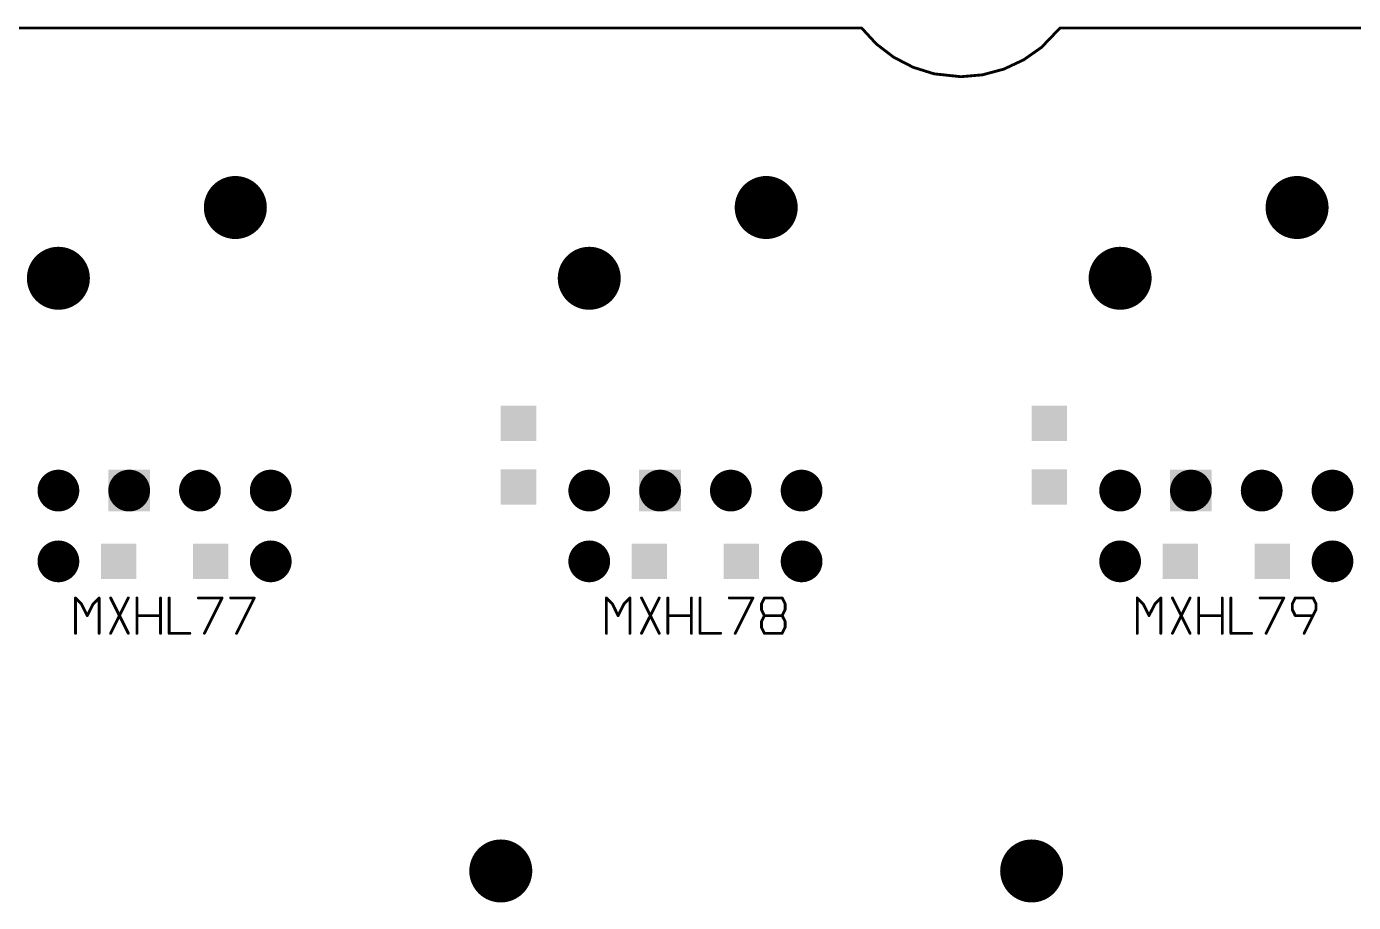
# Model space of a CAD drawing. Header units: millimetres. Extents: x 451 to 799, y 260 to 388.
# Drawn here: x 579.47 to 627.09, y 351.12 to 382.56 of the extents above; entities that cross this region are included whole.
import ezdxf

# ---------------------------------------------------------------- set-up
doc = ezdxf.new("R2010")
doc.units = ezdxf.units.MM
for name, color, linetype in [('3_A_', 4, 'Continuous'), ('4_A_', 54, 'Continuous'), ('5_A_', 7, 'Continuous'), ('8_A_', 3, 'Continuous')]:
    doc.layers.add(name, color=color, linetype=linetype)

# ---------------------------------------------------------------- blocks, each defined once
blk = doc.blocks.new('D24ROUND1_4986X1_4986')
blk.add_lwpolyline([(0.37465, 0, 0.7493, 0.7493, 1), (-0.37465, 0, 0.7493, 0.7493, 1), (0.37465, 0, 0.7493, 0.7493, 0)], format="xyseb")
blk = doc.blocks.new('D25ROUND2_2606X2_2606')
blk.add_lwpolyline([(0.56515, 0, 1.1303, 1.1303, 1), (-0.56515, 0, 1.1303, 1.1303, 1), (0.56515, 0, 1.1303, 1.1303, 0)], format="xyseb")
blk = doc.blocks.new('D16SQUARE1_27X1_27')
blk.add_solid([(-0.635, -0.635), (0.635, -0.635), (-0.635, 0.635), (0.635, 0.635)])
blk = doc.blocks.new('D41SQUARE1_4986X1_4986')
blk.add_solid([(-0.7493, -0.7493), (0.7493, -0.7493), (-0.7493, 0.7493), (0.7493, 0.7493)])

msp = doc.modelspace()

# ---------------------------------------------------------------- linework, layer by layer
at = {"layer": '5_A_'}
for points in [[(581.441, 361.843, 0.102, 0.102, 0), (581.23, 362.054, 0.102, 0.102, 0)], [(581.23, 362.054, 0.102, 0.102, 0), (581.23, 360.784, 0.102, 0.102, 0)], [(581.651, 361.419, 0.102, 0.102, 0), (581.441, 361.843, 0.102, 0.102, 0)], [(581.865, 361.843, 0.102, 0.102, 0), (581.651, 361.419, 0.102, 0.102, 0)], [(582.076, 362.054, 0.102, 0.102, 0), (581.865, 361.843, 0.102, 0.102, 0)], [(582.076, 360.784, 0.102, 0.102, 0), (582.076, 362.054, 0.102, 0.102, 0)], [(583.125, 360.784, 0.102, 0.102, 0), (582.49, 362.054, 0.102, 0.102, 0)], [(583.125, 362.054, 0.102, 0.102, 0), (582.49, 360.784, 0.102, 0.102, 0)], [(583.435, 360.784, 0.102, 0.102, 0), (583.435, 362.054, 0.102, 0.102, 0)], [(584.28, 360.784, 0.102, 0.102, 0), (584.28, 362.054, 0.102, 0.102, 0)], [(584.59, 360.784, 0.102, 0.102, 0), (584.59, 362.054, 0.102, 0.102, 0)], [(586.488, 362.054, 0.102, 0.102, 0), (585.639, 362.054, 0.102, 0.102, 0)], [(585.853, 360.784, 0.102, 0.102, 0), (586.488, 362.054, 0.102, 0.102, 0)], [(587.643, 362.054, 0.102, 0.102, 0), (586.795, 362.054, 0.102, 0.102, 0)], [(587.008, 360.784, 0.102, 0.102, 0), (587.643, 362.054, 0.102, 0.102, 0)], [(600.491, 361.843, 0.102, 0.102, 0), (600.28, 362.054, 0.102, 0.102, 0)], [(600.28, 362.054, 0.102, 0.102, 0), (600.28, 360.784, 0.102, 0.102, 0)], [(600.701, 361.419, 0.102, 0.102, 0), (600.491, 361.843, 0.102, 0.102, 0)], [(600.915, 361.843, 0.102, 0.102, 0), (600.701, 361.419, 0.102, 0.102, 0)], [(601.126, 362.054, 0.102, 0.102, 0), (600.915, 361.843, 0.102, 0.102, 0)], [(601.126, 360.784, 0.102, 0.102, 0), (601.126, 362.054, 0.102, 0.102, 0)], [(602.175, 360.784, 0.102, 0.102, 0), (601.54, 362.054, 0.102, 0.102, 0)], [(602.175, 362.054, 0.102, 0.102, 0), (601.54, 360.784, 0.102, 0.102, 0)], [(602.485, 360.784, 0.102, 0.102, 0), (602.485, 362.054, 0.102, 0.102, 0)], [(603.33, 360.784, 0.102, 0.102, 0), (603.33, 362.054, 0.102, 0.102, 0)], [(603.64, 360.784, 0.102, 0.102, 0), (603.64, 362.054, 0.102, 0.102, 0)], [(605.538, 362.054, 0.102, 0.102, 0), (604.689, 362.054, 0.102, 0.102, 0)], [(604.903, 360.784, 0.102, 0.102, 0), (605.538, 362.054, 0.102, 0.102, 0)], [(605.952, 362.054, 0.102, 0.102, 0), (605.845, 361.843, 0.102, 0.102, 0)], [(605.845, 361.843, 0.102, 0.102, 0), (605.845, 361.633, 0.102, 0.102, 0)], [(606.587, 362.054, 0.102, 0.102, 0), (605.952, 362.054, 0.102, 0.102, 0)], [(606.693, 361.843, 0.102, 0.102, 0), (606.587, 362.054, 0.102, 0.102, 0)], [(606.693, 361.633, 0.102, 0.102, 0), (606.693, 361.843, 0.102, 0.102, 0)], [(619.541, 361.843, 0.102, 0.102, 0), (619.33, 362.054, 0.102, 0.102, 0)], [(619.33, 362.054, 0.102, 0.102, 0), (619.33, 360.784, 0.102, 0.102, 0)], [(619.751, 361.419, 0.102, 0.102, 0), (619.541, 361.843, 0.102, 0.102, 0)], [(619.965, 361.843, 0.102, 0.102, 0), (619.751, 361.419, 0.102, 0.102, 0)], [(620.176, 362.054, 0.102, 0.102, 0), (619.965, 361.843, 0.102, 0.102, 0)], [(620.176, 360.784, 0.102, 0.102, 0), (620.176, 362.054, 0.102, 0.102, 0)], [(621.225, 360.784, 0.102, 0.102, 0), (620.59, 362.054, 0.102, 0.102, 0)], [(621.225, 362.054, 0.102, 0.102, 0), (620.59, 360.784, 0.102, 0.102, 0)], [(621.535, 360.784, 0.102, 0.102, 0), (621.535, 362.054, 0.102, 0.102, 0)], [(622.38, 360.784, 0.102, 0.102, 0), (622.38, 362.054, 0.102, 0.102, 0)], [(622.69, 360.784, 0.102, 0.102, 0), (622.69, 362.054, 0.102, 0.102, 0)], [(624.588, 362.054, 0.102, 0.102, 0), (623.739, 362.054, 0.102, 0.102, 0)], [(623.953, 360.784, 0.102, 0.102, 0), (624.588, 362.054, 0.102, 0.102, 0)], [(624.895, 361.843, 0.102, 0.102, 0), (625.002, 362.054, 0.102, 0.102, 0)], [(624.895, 361.633, 0.102, 0.102, 0), (624.895, 361.843, 0.102, 0.102, 0)], [(625.002, 362.054, 0.102, 0.102, 0), (625.637, 362.054, 0.102, 0.102, 0)], [(625.637, 362.054, 0.102, 0.102, 0), (625.743, 361.843, 0.102, 0.102, 0)], [(625.743, 361.843, 0.102, 0.102, 0), (625.743, 361.633, 0.102, 0.102, 0)], [(584.28, 361.419, 0.102, 0.102, 0), (583.435, 361.419, 0.102, 0.102, 0)], [(603.33, 361.419, 0.102, 0.102, 0), (602.485, 361.419, 0.102, 0.102, 0)], [(605.845, 361.633, 0.102, 0.102, 0), (605.952, 361.419, 0.102, 0.102, 0)], [(605.845, 361.208, 0.102, 0.102, 0), (605.952, 361.419, 0.102, 0.102, 0)], [(605.952, 361.419, 0.102, 0.102, 0), (606.587, 361.419, 0.102, 0.102, 0)], [(606.587, 361.419, 0.102, 0.102, 0), (606.693, 361.633, 0.102, 0.102, 0)], [(606.587, 361.419, 0.102, 0.102, 0), (606.693, 361.208, 0.102, 0.102, 0)], [(622.38, 361.419, 0.102, 0.102, 0), (621.535, 361.419, 0.102, 0.102, 0)], [(625.002, 361.419, 0.102, 0.102, 0), (624.895, 361.633, 0.102, 0.102, 0)], [(625.637, 361.419, 0.102, 0.102, 0), (625.002, 361.419, 0.102, 0.102, 0)], [(625.743, 361.633, 0.102, 0.102, 0), (625.319, 360.784, 0.102, 0.102, 0)], [(605.845, 360.998, 0.102, 0.102, 0), (605.845, 361.208, 0.102, 0.102, 0)], [(605.952, 360.784, 0.102, 0.102, 0), (605.845, 360.998, 0.102, 0.102, 0)], [(606.693, 360.998, 0.102, 0.102, 0), (606.587, 360.784, 0.102, 0.102, 0)], [(606.693, 361.208, 0.102, 0.102, 0), (606.693, 360.998, 0.102, 0.102, 0)], [(585.332, 360.784, 0.102, 0.102, 0), (584.59, 360.784, 0.102, 0.102, 0)], [(604.382, 360.784, 0.102, 0.102, 0), (603.64, 360.784, 0.102, 0.102, 0)], [(606.587, 360.784, 0.102, 0.102, 0), (605.952, 360.784, 0.102, 0.102, 0)], [(623.432, 360.784, 0.102, 0.102, 0), (622.69, 360.784, 0.102, 0.102, 0)]]:
    msp.add_lwpolyline(points, format="xyseb", dxfattribs=at)
for points in [[(581.204, 362.054, 0.0508, 0.0508, 1), (581.255, 362.054, 0.0508, 0.0508, 1), (581.204, 362.054, 0.0508, 0.0508, 0)], [(581.204, 362.054, 0.0508, 0.0508, 1), (581.255, 362.054, 0.0508, 0.0508, 1), (581.204, 362.054, 0.0508, 0.0508, 0)], [(581.204, 362.054, 0.0508, 0.0508, 1), (581.255, 362.054, 0.0508, 0.0508, 1), (581.204, 362.054, 0.0508, 0.0508, 0)], [(581.415, 361.843, 0.0508, 0.0508, 1), (581.466, 361.843, 0.0508, 0.0508, 1), (581.415, 361.843, 0.0508, 0.0508, 0)], [(581.415, 361.843, 0.0508, 0.0508, 1), (581.466, 361.843, 0.0508, 0.0508, 1), (581.415, 361.843, 0.0508, 0.0508, 0)], [(581.415, 361.843, 0.0508, 0.0508, 1), (581.466, 361.843, 0.0508, 0.0508, 1), (581.415, 361.843, 0.0508, 0.0508, 0)], [(581.839, 361.843, 0.0508, 0.0508, 1), (581.89, 361.843, 0.0508, 0.0508, 1), (581.839, 361.843, 0.0508, 0.0508, 0)], [(581.839, 361.843, 0.0508, 0.0508, 1), (581.89, 361.843, 0.0508, 0.0508, 1), (581.839, 361.843, 0.0508, 0.0508, 0)], [(581.839, 361.843, 0.0508, 0.0508, 1), (581.89, 361.843, 0.0508, 0.0508, 1), (581.839, 361.843, 0.0508, 0.0508, 0)], [(582.05, 362.054, 0.0508, 0.0508, 1), (582.101, 362.054, 0.0508, 0.0508, 1), (582.05, 362.054, 0.0508, 0.0508, 0)], [(582.05, 362.054, 0.0508, 0.0508, 1), (582.101, 362.054, 0.0508, 0.0508, 1), (582.05, 362.054, 0.0508, 0.0508, 0)], [(582.05, 362.054, 0.0508, 0.0508, 1), (582.101, 362.054, 0.0508, 0.0508, 1), (582.05, 362.054, 0.0508, 0.0508, 0)], [(582.464, 362.054, 0.0508, 0.0508, 1), (582.515, 362.054, 0.0508, 0.0508, 1), (582.464, 362.054, 0.0508, 0.0508, 0)], [(582.464, 362.054, 0.0508, 0.0508, 1), (582.515, 362.054, 0.0508, 0.0508, 1), (582.464, 362.054, 0.0508, 0.0508, 0)], [(583.099, 362.054, 0.0508, 0.0508, 1), (583.15, 362.054, 0.0508, 0.0508, 1), (583.099, 362.054, 0.0508, 0.0508, 0)], [(583.409, 362.054, 0.0508, 0.0508, 1), (583.46, 362.054, 0.0508, 0.0508, 1), (583.409, 362.054, 0.0508, 0.0508, 0)], [(583.409, 362.054, 0.0508, 0.0508, 1), (583.46, 362.054, 0.0508, 0.0508, 1), (583.409, 362.054, 0.0508, 0.0508, 0)], [(584.255, 362.054, 0.0508, 0.0508, 1), (584.306, 362.054, 0.0508, 0.0508, 1), (584.255, 362.054, 0.0508, 0.0508, 0)], [(584.255, 362.054, 0.0508, 0.0508, 1), (584.306, 362.054, 0.0508, 0.0508, 1), (584.255, 362.054, 0.0508, 0.0508, 0)], [(584.565, 362.054, 0.0508, 0.0508, 1), (584.616, 362.054, 0.0508, 0.0508, 1), (584.565, 362.054, 0.0508, 0.0508, 0)], [(584.565, 362.054, 0.0508, 0.0508, 1), (584.616, 362.054, 0.0508, 0.0508, 1), (584.565, 362.054, 0.0508, 0.0508, 0)], [(585.614, 362.054, 0.0508, 0.0508, 1), (585.665, 362.054, 0.0508, 0.0508, 1), (585.614, 362.054, 0.0508, 0.0508, 0)], [(585.614, 362.054, 0.0508, 0.0508, 1), (585.665, 362.054, 0.0508, 0.0508, 1), (585.614, 362.054, 0.0508, 0.0508, 0)], [(586.462, 362.054, 0.0508, 0.0508, 1), (586.513, 362.054, 0.0508, 0.0508, 1), (586.462, 362.054, 0.0508, 0.0508, 0)], [(586.462, 362.054, 0.0508, 0.0508, 1), (586.513, 362.054, 0.0508, 0.0508, 1), (586.462, 362.054, 0.0508, 0.0508, 0)], [(586.462, 362.054, 0.0508, 0.0508, 1), (586.513, 362.054, 0.0508, 0.0508, 1), (586.462, 362.054, 0.0508, 0.0508, 0)], [(586.77, 362.054, 0.0508, 0.0508, 1), (586.82, 362.054, 0.0508, 0.0508, 1), (586.77, 362.054, 0.0508, 0.0508, 0)], [(586.77, 362.054, 0.0508, 0.0508, 1), (586.82, 362.054, 0.0508, 0.0508, 1), (586.77, 362.054, 0.0508, 0.0508, 0)], [(587.618, 362.054, 0.0508, 0.0508, 1), (587.669, 362.054, 0.0508, 0.0508, 1), (587.618, 362.054, 0.0508, 0.0508, 0)], [(587.618, 362.054, 0.0508, 0.0508, 1), (587.669, 362.054, 0.0508, 0.0508, 1), (587.618, 362.054, 0.0508, 0.0508, 0)], [(587.618, 362.054, 0.0508, 0.0508, 1), (587.669, 362.054, 0.0508, 0.0508, 1), (587.618, 362.054, 0.0508, 0.0508, 0)], [(600.254, 362.054, 0.0508, 0.0508, 1), (600.305, 362.054, 0.0508, 0.0508, 1), (600.254, 362.054, 0.0508, 0.0508, 0)], [(600.254, 362.054, 0.0508, 0.0508, 1), (600.305, 362.054, 0.0508, 0.0508, 1), (600.254, 362.054, 0.0508, 0.0508, 0)], [(600.254, 362.054, 0.0508, 0.0508, 1), (600.305, 362.054, 0.0508, 0.0508, 1), (600.254, 362.054, 0.0508, 0.0508, 0)], [(600.465, 361.843, 0.0508, 0.0508, 1), (600.516, 361.843, 0.0508, 0.0508, 1), (600.465, 361.843, 0.0508, 0.0508, 0)], [(600.465, 361.843, 0.0508, 0.0508, 1), (600.516, 361.843, 0.0508, 0.0508, 1), (600.465, 361.843, 0.0508, 0.0508, 0)], [(600.465, 361.843, 0.0508, 0.0508, 1), (600.516, 361.843, 0.0508, 0.0508, 1), (600.465, 361.843, 0.0508, 0.0508, 0)], [(600.889, 361.843, 0.0508, 0.0508, 1), (600.94, 361.843, 0.0508, 0.0508, 1), (600.889, 361.843, 0.0508, 0.0508, 0)], [(600.889, 361.843, 0.0508, 0.0508, 1), (600.94, 361.843, 0.0508, 0.0508, 1), (600.889, 361.843, 0.0508, 0.0508, 0)], [(600.889, 361.843, 0.0508, 0.0508, 1), (600.94, 361.843, 0.0508, 0.0508, 1), (600.889, 361.843, 0.0508, 0.0508, 0)], [(601.1, 362.054, 0.0508, 0.0508, 1), (601.151, 362.054, 0.0508, 0.0508, 1), (601.1, 362.054, 0.0508, 0.0508, 0)], [(601.1, 362.054, 0.0508, 0.0508, 1), (601.151, 362.054, 0.0508, 0.0508, 1), (601.1, 362.054, 0.0508, 0.0508, 0)], [(601.1, 362.054, 0.0508, 0.0508, 1), (601.151, 362.054, 0.0508, 0.0508, 1), (601.1, 362.054, 0.0508, 0.0508, 0)], [(601.514, 362.054, 0.0508, 0.0508, 1), (601.565, 362.054, 0.0508, 0.0508, 1), (601.514, 362.054, 0.0508, 0.0508, 0)], [(601.514, 362.054, 0.0508, 0.0508, 1), (601.565, 362.054, 0.0508, 0.0508, 1), (601.514, 362.054, 0.0508, 0.0508, 0)], [(602.149, 362.054, 0.0508, 0.0508, 1), (602.2, 362.054, 0.0508, 0.0508, 1), (602.149, 362.054, 0.0508, 0.0508, 0)], [(602.459, 362.054, 0.0508, 0.0508, 1), (602.51, 362.054, 0.0508, 0.0508, 1), (602.459, 362.054, 0.0508, 0.0508, 0)], [(602.459, 362.054, 0.0508, 0.0508, 1), (602.51, 362.054, 0.0508, 0.0508, 1), (602.459, 362.054, 0.0508, 0.0508, 0)], [(603.305, 362.054, 0.0508, 0.0508, 1), (603.356, 362.054, 0.0508, 0.0508, 1), (603.305, 362.054, 0.0508, 0.0508, 0)], [(603.305, 362.054, 0.0508, 0.0508, 1), (603.356, 362.054, 0.0508, 0.0508, 1), (603.305, 362.054, 0.0508, 0.0508, 0)], [(603.615, 362.054, 0.0508, 0.0508, 1), (603.666, 362.054, 0.0508, 0.0508, 1), (603.615, 362.054, 0.0508, 0.0508, 0)], [(603.615, 362.054, 0.0508, 0.0508, 1), (603.666, 362.054, 0.0508, 0.0508, 1), (603.615, 362.054, 0.0508, 0.0508, 0)], [(604.664, 362.054, 0.0508, 0.0508, 1), (604.715, 362.054, 0.0508, 0.0508, 1), (604.664, 362.054, 0.0508, 0.0508, 0)], [(604.664, 362.054, 0.0508, 0.0508, 1), (604.715, 362.054, 0.0508, 0.0508, 1), (604.664, 362.054, 0.0508, 0.0508, 0)], [(605.512, 362.054, 0.0508, 0.0508, 1), (605.563, 362.054, 0.0508, 0.0508, 1), (605.512, 362.054, 0.0508, 0.0508, 0)], [(605.512, 362.054, 0.0508, 0.0508, 1), (605.563, 362.054, 0.0508, 0.0508, 1), (605.512, 362.054, 0.0508, 0.0508, 0)], [(605.512, 362.054, 0.0508, 0.0508, 1), (605.563, 362.054, 0.0508, 0.0508, 1), (605.512, 362.054, 0.0508, 0.0508, 0)], [(605.82, 361.843, 0.0508, 0.0508, 1), (605.87, 361.843, 0.0508, 0.0508, 1), (605.82, 361.843, 0.0508, 0.0508, 0)], [(605.82, 361.843, 0.0508, 0.0508, 1), (605.87, 361.843, 0.0508, 0.0508, 1), (605.82, 361.843, 0.0508, 0.0508, 0)], [(605.82, 361.843, 0.0508, 0.0508, 1), (605.87, 361.843, 0.0508, 0.0508, 1), (605.82, 361.843, 0.0508, 0.0508, 0)], [(605.926, 362.054, 0.0508, 0.0508, 1), (605.977, 362.054, 0.0508, 0.0508, 1), (605.926, 362.054, 0.0508, 0.0508, 0)], [(605.926, 362.054, 0.0508, 0.0508, 1), (605.977, 362.054, 0.0508, 0.0508, 1), (605.926, 362.054, 0.0508, 0.0508, 0)], [(605.926, 362.054, 0.0508, 0.0508, 1), (605.977, 362.054, 0.0508, 0.0508, 1), (605.926, 362.054, 0.0508, 0.0508, 0)], [(606.561, 362.054, 0.0508, 0.0508, 1), (606.612, 362.054, 0.0508, 0.0508, 1), (606.561, 362.054, 0.0508, 0.0508, 0)], [(606.561, 362.054, 0.0508, 0.0508, 1), (606.612, 362.054, 0.0508, 0.0508, 1), (606.561, 362.054, 0.0508, 0.0508, 0)], [(606.561, 362.054, 0.0508, 0.0508, 1), (606.612, 362.054, 0.0508, 0.0508, 1), (606.561, 362.054, 0.0508, 0.0508, 0)], [(606.668, 361.843, 0.0508, 0.0508, 1), (606.719, 361.843, 0.0508, 0.0508, 1), (606.668, 361.843, 0.0508, 0.0508, 0)], [(606.668, 361.843, 0.0508, 0.0508, 1), (606.719, 361.843, 0.0508, 0.0508, 1), (606.668, 361.843, 0.0508, 0.0508, 0)], [(606.668, 361.843, 0.0508, 0.0508, 1), (606.719, 361.843, 0.0508, 0.0508, 1), (606.668, 361.843, 0.0508, 0.0508, 0)], [(619.304, 362.054, 0.0508, 0.0508, 1), (619.355, 362.054, 0.0508, 0.0508, 1), (619.304, 362.054, 0.0508, 0.0508, 0)], [(619.304, 362.054, 0.0508, 0.0508, 1), (619.355, 362.054, 0.0508, 0.0508, 1), (619.304, 362.054, 0.0508, 0.0508, 0)], [(619.304, 362.054, 0.0508, 0.0508, 1), (619.355, 362.054, 0.0508, 0.0508, 1), (619.304, 362.054, 0.0508, 0.0508, 0)], [(619.515, 361.843, 0.0508, 0.0508, 1), (619.566, 361.843, 0.0508, 0.0508, 1), (619.515, 361.843, 0.0508, 0.0508, 0)], [(619.515, 361.843, 0.0508, 0.0508, 1), (619.566, 361.843, 0.0508, 0.0508, 1), (619.515, 361.843, 0.0508, 0.0508, 0)], [(619.515, 361.843, 0.0508, 0.0508, 1), (619.566, 361.843, 0.0508, 0.0508, 1), (619.515, 361.843, 0.0508, 0.0508, 0)], [(619.939, 361.843, 0.0508, 0.0508, 1), (619.99, 361.843, 0.0508, 0.0508, 1), (619.939, 361.843, 0.0508, 0.0508, 0)], [(619.939, 361.843, 0.0508, 0.0508, 1), (619.99, 361.843, 0.0508, 0.0508, 1), (619.939, 361.843, 0.0508, 0.0508, 0)], [(619.939, 361.843, 0.0508, 0.0508, 1), (619.99, 361.843, 0.0508, 0.0508, 1), (619.939, 361.843, 0.0508, 0.0508, 0)], [(620.15, 362.054, 0.0508, 0.0508, 1), (620.201, 362.054, 0.0508, 0.0508, 1), (620.15, 362.054, 0.0508, 0.0508, 0)], [(620.15, 362.054, 0.0508, 0.0508, 1), (620.201, 362.054, 0.0508, 0.0508, 1), (620.15, 362.054, 0.0508, 0.0508, 0)], [(620.15, 362.054, 0.0508, 0.0508, 1), (620.201, 362.054, 0.0508, 0.0508, 1), (620.15, 362.054, 0.0508, 0.0508, 0)], [(620.564, 362.054, 0.0508, 0.0508, 1), (620.615, 362.054, 0.0508, 0.0508, 1), (620.564, 362.054, 0.0508, 0.0508, 0)], [(620.564, 362.054, 0.0508, 0.0508, 1), (620.615, 362.054, 0.0508, 0.0508, 1), (620.564, 362.054, 0.0508, 0.0508, 0)], [(621.199, 362.054, 0.0508, 0.0508, 1), (621.25, 362.054, 0.0508, 0.0508, 1), (621.199, 362.054, 0.0508, 0.0508, 0)], [(621.509, 362.054, 0.0508, 0.0508, 1), (621.56, 362.054, 0.0508, 0.0508, 1), (621.509, 362.054, 0.0508, 0.0508, 0)], [(621.509, 362.054, 0.0508, 0.0508, 1), (621.56, 362.054, 0.0508, 0.0508, 1), (621.509, 362.054, 0.0508, 0.0508, 0)], [(622.355, 362.054, 0.0508, 0.0508, 1), (622.406, 362.054, 0.0508, 0.0508, 1), (622.355, 362.054, 0.0508, 0.0508, 0)], [(622.355, 362.054, 0.0508, 0.0508, 1), (622.406, 362.054, 0.0508, 0.0508, 1), (622.355, 362.054, 0.0508, 0.0508, 0)], [(622.665, 362.054, 0.0508, 0.0508, 1), (622.716, 362.054, 0.0508, 0.0508, 1), (622.665, 362.054, 0.0508, 0.0508, 0)], [(622.665, 362.054, 0.0508, 0.0508, 1), (622.716, 362.054, 0.0508, 0.0508, 1), (622.665, 362.054, 0.0508, 0.0508, 0)], [(623.714, 362.054, 0.0508, 0.0508, 1), (623.765, 362.054, 0.0508, 0.0508, 1), (623.714, 362.054, 0.0508, 0.0508, 0)], [(623.714, 362.054, 0.0508, 0.0508, 1), (623.765, 362.054, 0.0508, 0.0508, 1), (623.714, 362.054, 0.0508, 0.0508, 0)], [(624.562, 362.054, 0.0508, 0.0508, 1), (624.613, 362.054, 0.0508, 0.0508, 1), (624.562, 362.054, 0.0508, 0.0508, 0)], [(624.562, 362.054, 0.0508, 0.0508, 1), (624.613, 362.054, 0.0508, 0.0508, 1), (624.562, 362.054, 0.0508, 0.0508, 0)], [(624.562, 362.054, 0.0508, 0.0508, 1), (624.613, 362.054, 0.0508, 0.0508, 1), (624.562, 362.054, 0.0508, 0.0508, 0)], [(624.87, 361.843, 0.0508, 0.0508, 1), (624.92, 361.843, 0.0508, 0.0508, 1), (624.87, 361.843, 0.0508, 0.0508, 0)], [(624.87, 361.843, 0.0508, 0.0508, 1), (624.92, 361.843, 0.0508, 0.0508, 1), (624.87, 361.843, 0.0508, 0.0508, 0)], [(624.87, 361.843, 0.0508, 0.0508, 1), (624.92, 361.843, 0.0508, 0.0508, 1), (624.87, 361.843, 0.0508, 0.0508, 0)], [(624.976, 362.054, 0.0508, 0.0508, 1), (625.027, 362.054, 0.0508, 0.0508, 1), (624.976, 362.054, 0.0508, 0.0508, 0)], [(624.976, 362.054, 0.0508, 0.0508, 1), (625.027, 362.054, 0.0508, 0.0508, 1), (624.976, 362.054, 0.0508, 0.0508, 0)], [(624.976, 362.054, 0.0508, 0.0508, 1), (625.027, 362.054, 0.0508, 0.0508, 1), (624.976, 362.054, 0.0508, 0.0508, 0)], [(625.611, 362.054, 0.0508, 0.0508, 1), (625.662, 362.054, 0.0508, 0.0508, 1), (625.611, 362.054, 0.0508, 0.0508, 0)], [(625.611, 362.054, 0.0508, 0.0508, 1), (625.662, 362.054, 0.0508, 0.0508, 1), (625.611, 362.054, 0.0508, 0.0508, 0)], [(625.611, 362.054, 0.0508, 0.0508, 1), (625.662, 362.054, 0.0508, 0.0508, 1), (625.611, 362.054, 0.0508, 0.0508, 0)], [(625.718, 361.843, 0.0508, 0.0508, 1), (625.769, 361.843, 0.0508, 0.0508, 1), (625.718, 361.843, 0.0508, 0.0508, 0)], [(625.718, 361.843, 0.0508, 0.0508, 1), (625.769, 361.843, 0.0508, 0.0508, 1), (625.718, 361.843, 0.0508, 0.0508, 0)], [(625.718, 361.843, 0.0508, 0.0508, 1), (625.769, 361.843, 0.0508, 0.0508, 1), (625.718, 361.843, 0.0508, 0.0508, 0)], [(581.626, 361.419, 0.0508, 0.0508, 1), (581.677, 361.419, 0.0508, 0.0508, 1), (581.626, 361.419, 0.0508, 0.0508, 0)], [(581.626, 361.419, 0.0508, 0.0508, 1), (581.677, 361.419, 0.0508, 0.0508, 1), (581.626, 361.419, 0.0508, 0.0508, 0)], [(581.626, 361.419, 0.0508, 0.0508, 1), (581.677, 361.419, 0.0508, 0.0508, 1), (581.626, 361.419, 0.0508, 0.0508, 0)], [(583.409, 361.419, 0.0508, 0.0508, 1), (583.46, 361.419, 0.0508, 0.0508, 1), (583.409, 361.419, 0.0508, 0.0508, 0)], [(583.409, 361.419, 0.0508, 0.0508, 1), (583.46, 361.419, 0.0508, 0.0508, 1), (583.409, 361.419, 0.0508, 0.0508, 0)], [(584.255, 361.419, 0.0508, 0.0508, 1), (584.306, 361.419, 0.0508, 0.0508, 1), (584.255, 361.419, 0.0508, 0.0508, 0)], [(600.676, 361.419, 0.0508, 0.0508, 1), (600.727, 361.419, 0.0508, 0.0508, 1), (600.676, 361.419, 0.0508, 0.0508, 0)], [(600.676, 361.419, 0.0508, 0.0508, 1), (600.727, 361.419, 0.0508, 0.0508, 1), (600.676, 361.419, 0.0508, 0.0508, 0)], [(600.676, 361.419, 0.0508, 0.0508, 1), (600.727, 361.419, 0.0508, 0.0508, 1), (600.676, 361.419, 0.0508, 0.0508, 0)], [(602.459, 361.419, 0.0508, 0.0508, 1), (602.51, 361.419, 0.0508, 0.0508, 1), (602.459, 361.419, 0.0508, 0.0508, 0)], [(602.459, 361.419, 0.0508, 0.0508, 1), (602.51, 361.419, 0.0508, 0.0508, 1), (602.459, 361.419, 0.0508, 0.0508, 0)], [(603.305, 361.419, 0.0508, 0.0508, 1), (603.356, 361.419, 0.0508, 0.0508, 1), (603.305, 361.419, 0.0508, 0.0508, 0)], [(605.82, 361.633, 0.0508, 0.0508, 1), (605.87, 361.633, 0.0508, 0.0508, 1), (605.82, 361.633, 0.0508, 0.0508, 0)], [(605.82, 361.633, 0.0508, 0.0508, 1), (605.87, 361.633, 0.0508, 0.0508, 1), (605.82, 361.633, 0.0508, 0.0508, 0)], [(605.82, 361.633, 0.0508, 0.0508, 1), (605.87, 361.633, 0.0508, 0.0508, 1), (605.82, 361.633, 0.0508, 0.0508, 0)], [(605.926, 361.419, 0.0508, 0.0508, 1), (605.977, 361.419, 0.0508, 0.0508, 1), (605.926, 361.419, 0.0508, 0.0508, 0)], [(605.926, 361.419, 0.0508, 0.0508, 1), (605.977, 361.419, 0.0508, 0.0508, 1), (605.926, 361.419, 0.0508, 0.0508, 0)], [(605.926, 361.419, 0.0508, 0.0508, 1), (605.977, 361.419, 0.0508, 0.0508, 1), (605.926, 361.419, 0.0508, 0.0508, 0)], [(605.926, 361.419, 0.0508, 0.0508, 1), (605.977, 361.419, 0.0508, 0.0508, 1), (605.926, 361.419, 0.0508, 0.0508, 0)], [(605.926, 361.419, 0.0508, 0.0508, 1), (605.977, 361.419, 0.0508, 0.0508, 1), (605.926, 361.419, 0.0508, 0.0508, 0)], [(606.561, 361.419, 0.0508, 0.0508, 1), (606.612, 361.419, 0.0508, 0.0508, 1), (606.561, 361.419, 0.0508, 0.0508, 0)], [(606.561, 361.419, 0.0508, 0.0508, 1), (606.612, 361.419, 0.0508, 0.0508, 1), (606.561, 361.419, 0.0508, 0.0508, 0)], [(606.561, 361.419, 0.0508, 0.0508, 1), (606.612, 361.419, 0.0508, 0.0508, 1), (606.561, 361.419, 0.0508, 0.0508, 0)], [(606.561, 361.419, 0.0508, 0.0508, 1), (606.612, 361.419, 0.0508, 0.0508, 1), (606.561, 361.419, 0.0508, 0.0508, 0)], [(606.668, 361.633, 0.0508, 0.0508, 1), (606.719, 361.633, 0.0508, 0.0508, 1), (606.668, 361.633, 0.0508, 0.0508, 0)], [(606.668, 361.633, 0.0508, 0.0508, 1), (606.719, 361.633, 0.0508, 0.0508, 1), (606.668, 361.633, 0.0508, 0.0508, 0)], [(606.668, 361.633, 0.0508, 0.0508, 1), (606.719, 361.633, 0.0508, 0.0508, 1), (606.668, 361.633, 0.0508, 0.0508, 0)], [(619.726, 361.419, 0.0508, 0.0508, 1), (619.777, 361.419, 0.0508, 0.0508, 1), (619.726, 361.419, 0.0508, 0.0508, 0)], [(619.726, 361.419, 0.0508, 0.0508, 1), (619.777, 361.419, 0.0508, 0.0508, 1), (619.726, 361.419, 0.0508, 0.0508, 0)], [(619.726, 361.419, 0.0508, 0.0508, 1), (619.777, 361.419, 0.0508, 0.0508, 1), (619.726, 361.419, 0.0508, 0.0508, 0)], [(621.509, 361.419, 0.0508, 0.0508, 1), (621.56, 361.419, 0.0508, 0.0508, 1), (621.509, 361.419, 0.0508, 0.0508, 0)], [(621.509, 361.419, 0.0508, 0.0508, 1), (621.56, 361.419, 0.0508, 0.0508, 1), (621.509, 361.419, 0.0508, 0.0508, 0)], [(622.355, 361.419, 0.0508, 0.0508, 1), (622.406, 361.419, 0.0508, 0.0508, 1), (622.355, 361.419, 0.0508, 0.0508, 0)], [(624.87, 361.633, 0.0508, 0.0508, 1), (624.92, 361.633, 0.0508, 0.0508, 1), (624.87, 361.633, 0.0508, 0.0508, 0)], [(624.87, 361.633, 0.0508, 0.0508, 1), (624.92, 361.633, 0.0508, 0.0508, 1), (624.87, 361.633, 0.0508, 0.0508, 0)], [(624.87, 361.633, 0.0508, 0.0508, 1), (624.92, 361.633, 0.0508, 0.0508, 1), (624.87, 361.633, 0.0508, 0.0508, 0)], [(624.976, 361.419, 0.0508, 0.0508, 1), (625.027, 361.419, 0.0508, 0.0508, 1), (624.976, 361.419, 0.0508, 0.0508, 0)], [(624.976, 361.419, 0.0508, 0.0508, 1), (625.027, 361.419, 0.0508, 0.0508, 1), (624.976, 361.419, 0.0508, 0.0508, 0)], [(624.976, 361.419, 0.0508, 0.0508, 1), (625.027, 361.419, 0.0508, 0.0508, 1), (624.976, 361.419, 0.0508, 0.0508, 0)], [(625.611, 361.419, 0.0508, 0.0508, 1), (625.662, 361.419, 0.0508, 0.0508, 1), (625.611, 361.419, 0.0508, 0.0508, 0)], [(625.718, 361.633, 0.0508, 0.0508, 1), (625.769, 361.633, 0.0508, 0.0508, 1), (625.718, 361.633, 0.0508, 0.0508, 0)], [(625.718, 361.633, 0.0508, 0.0508, 1), (625.769, 361.633, 0.0508, 0.0508, 1), (625.718, 361.633, 0.0508, 0.0508, 0)], [(625.718, 361.633, 0.0508, 0.0508, 1), (625.769, 361.633, 0.0508, 0.0508, 1), (625.718, 361.633, 0.0508, 0.0508, 0)], [(605.82, 361.208, 0.0508, 0.0508, 1), (605.87, 361.208, 0.0508, 0.0508, 1), (605.82, 361.208, 0.0508, 0.0508, 0)], [(605.82, 361.208, 0.0508, 0.0508, 1), (605.87, 361.208, 0.0508, 0.0508, 1), (605.82, 361.208, 0.0508, 0.0508, 0)], [(605.82, 361.208, 0.0508, 0.0508, 1), (605.87, 361.208, 0.0508, 0.0508, 1), (605.82, 361.208, 0.0508, 0.0508, 0)], [(605.82, 360.998, 0.0508, 0.0508, 1), (605.87, 360.998, 0.0508, 0.0508, 1), (605.82, 360.998, 0.0508, 0.0508, 0)], [(605.82, 360.998, 0.0508, 0.0508, 1), (605.87, 360.998, 0.0508, 0.0508, 1), (605.82, 360.998, 0.0508, 0.0508, 0)], [(605.82, 360.998, 0.0508, 0.0508, 1), (605.87, 360.998, 0.0508, 0.0508, 1), (605.82, 360.998, 0.0508, 0.0508, 0)], [(606.668, 361.208, 0.0508, 0.0508, 1), (606.719, 361.208, 0.0508, 0.0508, 1), (606.668, 361.208, 0.0508, 0.0508, 0)], [(606.668, 361.208, 0.0508, 0.0508, 1), (606.719, 361.208, 0.0508, 0.0508, 1), (606.668, 361.208, 0.0508, 0.0508, 0)], [(606.668, 361.208, 0.0508, 0.0508, 1), (606.719, 361.208, 0.0508, 0.0508, 1), (606.668, 361.208, 0.0508, 0.0508, 0)], [(606.668, 360.998, 0.0508, 0.0508, 1), (606.719, 360.998, 0.0508, 0.0508, 1), (606.668, 360.998, 0.0508, 0.0508, 0)], [(606.668, 360.998, 0.0508, 0.0508, 1), (606.719, 360.998, 0.0508, 0.0508, 1), (606.668, 360.998, 0.0508, 0.0508, 0)], [(606.668, 360.998, 0.0508, 0.0508, 1), (606.719, 360.998, 0.0508, 0.0508, 1), (606.668, 360.998, 0.0508, 0.0508, 0)], [(581.204, 360.784, 0.0508, 0.0508, 1), (581.255, 360.784, 0.0508, 0.0508, 1), (581.204, 360.784, 0.0508, 0.0508, 0)], [(581.204, 360.784, 0.0508, 0.0508, 1), (581.255, 360.784, 0.0508, 0.0508, 1), (581.204, 360.784, 0.0508, 0.0508, 0)], [(582.05, 360.784, 0.0508, 0.0508, 1), (582.101, 360.784, 0.0508, 0.0508, 1), (582.05, 360.784, 0.0508, 0.0508, 0)], [(582.464, 360.784, 0.0508, 0.0508, 1), (582.515, 360.784, 0.0508, 0.0508, 1), (582.464, 360.784, 0.0508, 0.0508, 0)], [(582.464, 360.784, 0.0508, 0.0508, 1), (582.515, 360.784, 0.0508, 0.0508, 1), (582.464, 360.784, 0.0508, 0.0508, 0)], [(583.099, 360.784, 0.0508, 0.0508, 1), (583.15, 360.784, 0.0508, 0.0508, 1), (583.099, 360.784, 0.0508, 0.0508, 0)], [(583.409, 360.784, 0.0508, 0.0508, 1), (583.46, 360.784, 0.0508, 0.0508, 1), (583.409, 360.784, 0.0508, 0.0508, 0)], [(584.255, 360.784, 0.0508, 0.0508, 1), (584.306, 360.784, 0.0508, 0.0508, 1), (584.255, 360.784, 0.0508, 0.0508, 0)], [(584.565, 360.784, 0.0508, 0.0508, 1), (584.616, 360.784, 0.0508, 0.0508, 1), (584.565, 360.784, 0.0508, 0.0508, 0)], [(584.565, 360.784, 0.0508, 0.0508, 1), (584.616, 360.784, 0.0508, 0.0508, 1), (584.565, 360.784, 0.0508, 0.0508, 0)], [(584.565, 360.784, 0.0508, 0.0508, 1), (584.616, 360.784, 0.0508, 0.0508, 1), (584.565, 360.784, 0.0508, 0.0508, 0)], [(585.307, 360.784, 0.0508, 0.0508, 1), (585.357, 360.784, 0.0508, 0.0508, 1), (585.307, 360.784, 0.0508, 0.0508, 0)], [(585.827, 360.784, 0.0508, 0.0508, 1), (585.878, 360.784, 0.0508, 0.0508, 1), (585.827, 360.784, 0.0508, 0.0508, 0)], [(586.983, 360.784, 0.0508, 0.0508, 1), (587.034, 360.784, 0.0508, 0.0508, 1), (586.983, 360.784, 0.0508, 0.0508, 0)], [(600.254, 360.784, 0.0508, 0.0508, 1), (600.305, 360.784, 0.0508, 0.0508, 1), (600.254, 360.784, 0.0508, 0.0508, 0)], [(600.254, 360.784, 0.0508, 0.0508, 1), (600.305, 360.784, 0.0508, 0.0508, 1), (600.254, 360.784, 0.0508, 0.0508, 0)], [(601.1, 360.784, 0.0508, 0.0508, 1), (601.151, 360.784, 0.0508, 0.0508, 1), (601.1, 360.784, 0.0508, 0.0508, 0)], [(601.514, 360.784, 0.0508, 0.0508, 1), (601.565, 360.784, 0.0508, 0.0508, 1), (601.514, 360.784, 0.0508, 0.0508, 0)], [(601.514, 360.784, 0.0508, 0.0508, 1), (601.565, 360.784, 0.0508, 0.0508, 1), (601.514, 360.784, 0.0508, 0.0508, 0)], [(602.149, 360.784, 0.0508, 0.0508, 1), (602.2, 360.784, 0.0508, 0.0508, 1), (602.149, 360.784, 0.0508, 0.0508, 0)], [(602.459, 360.784, 0.0508, 0.0508, 1), (602.51, 360.784, 0.0508, 0.0508, 1), (602.459, 360.784, 0.0508, 0.0508, 0)], [(603.305, 360.784, 0.0508, 0.0508, 1), (603.356, 360.784, 0.0508, 0.0508, 1), (603.305, 360.784, 0.0508, 0.0508, 0)], [(603.615, 360.784, 0.0508, 0.0508, 1), (603.666, 360.784, 0.0508, 0.0508, 1), (603.615, 360.784, 0.0508, 0.0508, 0)], [(603.615, 360.784, 0.0508, 0.0508, 1), (603.666, 360.784, 0.0508, 0.0508, 1), (603.615, 360.784, 0.0508, 0.0508, 0)], [(603.615, 360.784, 0.0508, 0.0508, 1), (603.666, 360.784, 0.0508, 0.0508, 1), (603.615, 360.784, 0.0508, 0.0508, 0)], [(604.357, 360.784, 0.0508, 0.0508, 1), (604.407, 360.784, 0.0508, 0.0508, 1), (604.357, 360.784, 0.0508, 0.0508, 0)], [(604.877, 360.784, 0.0508, 0.0508, 1), (604.928, 360.784, 0.0508, 0.0508, 1), (604.877, 360.784, 0.0508, 0.0508, 0)], [(605.926, 360.784, 0.0508, 0.0508, 1), (605.977, 360.784, 0.0508, 0.0508, 1), (605.926, 360.784, 0.0508, 0.0508, 0)], [(605.926, 360.784, 0.0508, 0.0508, 1), (605.977, 360.784, 0.0508, 0.0508, 1), (605.926, 360.784, 0.0508, 0.0508, 0)], [(605.926, 360.784, 0.0508, 0.0508, 1), (605.977, 360.784, 0.0508, 0.0508, 1), (605.926, 360.784, 0.0508, 0.0508, 0)], [(606.561, 360.784, 0.0508, 0.0508, 1), (606.612, 360.784, 0.0508, 0.0508, 1), (606.561, 360.784, 0.0508, 0.0508, 0)], [(606.561, 360.784, 0.0508, 0.0508, 1), (606.612, 360.784, 0.0508, 0.0508, 1), (606.561, 360.784, 0.0508, 0.0508, 0)], [(606.561, 360.784, 0.0508, 0.0508, 1), (606.612, 360.784, 0.0508, 0.0508, 1), (606.561, 360.784, 0.0508, 0.0508, 0)], [(619.304, 360.784, 0.0508, 0.0508, 1), (619.355, 360.784, 0.0508, 0.0508, 1), (619.304, 360.784, 0.0508, 0.0508, 0)], [(619.304, 360.784, 0.0508, 0.0508, 1), (619.355, 360.784, 0.0508, 0.0508, 1), (619.304, 360.784, 0.0508, 0.0508, 0)], [(620.15, 360.784, 0.0508, 0.0508, 1), (620.201, 360.784, 0.0508, 0.0508, 1), (620.15, 360.784, 0.0508, 0.0508, 0)], [(620.564, 360.784, 0.0508, 0.0508, 1), (620.615, 360.784, 0.0508, 0.0508, 1), (620.564, 360.784, 0.0508, 0.0508, 0)], [(620.564, 360.784, 0.0508, 0.0508, 1), (620.615, 360.784, 0.0508, 0.0508, 1), (620.564, 360.784, 0.0508, 0.0508, 0)], [(621.199, 360.784, 0.0508, 0.0508, 1), (621.25, 360.784, 0.0508, 0.0508, 1), (621.199, 360.784, 0.0508, 0.0508, 0)], [(621.509, 360.784, 0.0508, 0.0508, 1), (621.56, 360.784, 0.0508, 0.0508, 1), (621.509, 360.784, 0.0508, 0.0508, 0)], [(622.355, 360.784, 0.0508, 0.0508, 1), (622.406, 360.784, 0.0508, 0.0508, 1), (622.355, 360.784, 0.0508, 0.0508, 0)], [(622.665, 360.784, 0.0508, 0.0508, 1), (622.716, 360.784, 0.0508, 0.0508, 1), (622.665, 360.784, 0.0508, 0.0508, 0)], [(622.665, 360.784, 0.0508, 0.0508, 1), (622.716, 360.784, 0.0508, 0.0508, 1), (622.665, 360.784, 0.0508, 0.0508, 0)], [(622.665, 360.784, 0.0508, 0.0508, 1), (622.716, 360.784, 0.0508, 0.0508, 1), (622.665, 360.784, 0.0508, 0.0508, 0)], [(623.407, 360.784, 0.0508, 0.0508, 1), (623.457, 360.784, 0.0508, 0.0508, 1), (623.407, 360.784, 0.0508, 0.0508, 0)], [(623.927, 360.784, 0.0508, 0.0508, 1), (623.978, 360.784, 0.0508, 0.0508, 1), (623.927, 360.784, 0.0508, 0.0508, 0)], [(625.294, 360.784, 0.0508, 0.0508, 1), (625.345, 360.784, 0.0508, 0.0508, 1), (625.294, 360.784, 0.0508, 0.0508, 0)], [(625.294, 360.784, 0.0508, 0.0508, 1), (625.345, 360.784, 0.0508, 0.0508, 1), (625.294, 360.784, 0.0508, 0.0508, 0)]]:
    msp.add_lwpolyline(points, format="xyseb", close=True, dxfattribs=at)
at = {"layer": '8_A_'}
for points in [[(609.437, 382.511, 0.102, 0.102, 0), (530.836, 382.511, 0.102, 0.102, 0)], [(609.437, 382.511, 0.102, 0.102, 0), (609.968, 381.935, 0.102, 0.102, 0), (610.592, 381.459, 0.102, 0.102, 0), (611.289, 381.099, 0.102, 0.102, 0), (612.039, 380.865, 0.102, 0.102, 0), (613, 380.761, 0.102, 0.102, 0)], [(613, 380.761, 0.102, 0.102, 0), (613.782, 380.83, 0.102, 0.102, 0), (614.539, 381.033, 0.102, 0.102, 0), (615.25, 381.365, 0.102, 0.102, 0), (615.893, 381.815, 0.102, 0.102, 0), (616.561, 382.511, 0.102, 0.102, 0)], [(695.162, 382.511, 0.102, 0.102, 0), (616.561, 382.511, 0.102, 0.102, 0)]]:
    msp.add_lwpolyline(points, format="xyseb", dxfattribs=at)
for points in [[(609.411, 382.511, 0.0508, 0.0508, 1), (609.462, 382.511, 0.0508, 0.0508, 1), (609.411, 382.511, 0.0508, 0.0508, 0)], [(609.411, 382.511, 0.0508, 0.0508, 1), (609.462, 382.511, 0.0508, 0.0508, 1), (609.411, 382.511, 0.0508, 0.0508, 0)], [(616.536, 382.511, 0.0508, 0.0508, 1), (616.587, 382.511, 0.0508, 0.0508, 1), (616.536, 382.511, 0.0508, 0.0508, 0)], [(616.536, 382.511, 0.0508, 0.0508, 1), (616.587, 382.511, 0.0508, 0.0508, 1), (616.536, 382.511, 0.0508, 0.0508, 0)], [(616.536, 382.511, 0.0508, 0.0508, 1), (616.587, 382.511, 0.0508, 0.0508, 1), (616.536, 382.511, 0.0508, 0.0508, 0)], [(612.975, 380.761, 0.0508, 0.0508, 1), (613.026, 380.761, 0.0508, 0.0508, 1), (612.975, 380.761, 0.0508, 0.0508, 0)], [(612.975, 380.761, 0.0508, 0.0508, 1), (613.026, 380.761, 0.0508, 0.0508, 1), (612.975, 380.761, 0.0508, 0.0508, 0)]]:
    msp.add_lwpolyline(points, format="xyseb", close=True, dxfattribs=at)

# ---------------------------------------------------------------- block references
at = {"layer": '3_A_'}
for name, p in [('D25ROUND2_2606X2_2606', (586.965, 376.067)), ('D25ROUND2_2606X2_2606', (606.015, 376.067)), ('D25ROUND2_2606X2_2606', (625.065, 376.067)), ('D25ROUND2_2606X2_2606', (580.615, 373.527)), ('D25ROUND2_2606X2_2606', (599.665, 373.527)), ('D25ROUND2_2606X2_2606', (618.715, 373.527)), ('D24ROUND1_4986X1_4986', (580.615, 365.907)), ('D24ROUND1_4986X1_4986', (583.155, 365.907)), ('D24ROUND1_4986X1_4986', (585.695, 365.907)), ('D24ROUND1_4986X1_4986', (588.235, 365.907)), ('D24ROUND1_4986X1_4986', (599.665, 365.907)), ('D24ROUND1_4986X1_4986', (602.205, 365.907)), ('D24ROUND1_4986X1_4986', (604.745, 365.907)), ('D24ROUND1_4986X1_4986', (607.285, 365.907)), ('D24ROUND1_4986X1_4986', (618.715, 365.907)), ('D24ROUND1_4986X1_4986', (621.255, 365.907)), ('D24ROUND1_4986X1_4986', (623.795, 365.907)), ('D24ROUND1_4986X1_4986', (626.335, 365.907)), ('D24ROUND1_4986X1_4986', (580.615, 363.367)), ('D24ROUND1_4986X1_4986', (588.235, 363.367)), ('D24ROUND1_4986X1_4986', (599.665, 363.367)), ('D24ROUND1_4986X1_4986', (607.285, 363.367)), ('D24ROUND1_4986X1_4986', (618.715, 363.367)), ('D24ROUND1_4986X1_4986', (626.335, 363.367)), ('D25ROUND2_2606X2_2606', (596.49, 352.255)), ('D25ROUND2_2606X2_2606', (615.54, 352.255))]:
    msp.add_blockref(name, p, dxfattribs=at)
at = {"layer": '4_A_'}
for name, p in [('D25ROUND2_2606X2_2606', (586.965, 376.067)), ('D25ROUND2_2606X2_2606', (606.015, 376.067)), ('D25ROUND2_2606X2_2606', (625.065, 376.067)), ('D25ROUND2_2606X2_2606', (580.615, 373.527)), ('D25ROUND2_2606X2_2606', (599.665, 373.527)), ('D25ROUND2_2606X2_2606', (618.715, 373.527)), ('D16SQUARE1_27X1_27', (597.125, 368.32)), ('D16SQUARE1_27X1_27', (616.175, 368.32)), ('D24ROUND1_4986X1_4986', (580.615, 365.907)), ('D41SQUARE1_4986X1_4986', (583.155, 365.907)), ('D24ROUND1_4986X1_4986', (585.695, 365.907)), ('D24ROUND1_4986X1_4986', (588.235, 365.907)), ('D16SQUARE1_27X1_27', (597.125, 366.034)), ('D24ROUND1_4986X1_4986', (599.665, 365.907)), ('D41SQUARE1_4986X1_4986', (602.205, 365.907)), ('D24ROUND1_4986X1_4986', (604.745, 365.907)), ('D24ROUND1_4986X1_4986', (607.285, 365.907)), ('D16SQUARE1_27X1_27', (616.175, 366.034)), ('D24ROUND1_4986X1_4986', (618.715, 365.907)), ('D41SQUARE1_4986X1_4986', (621.255, 365.907)), ('D24ROUND1_4986X1_4986', (623.795, 365.907)), ('D24ROUND1_4986X1_4986', (626.335, 365.907)), ('D24ROUND1_4986X1_4986', (580.615, 363.367)), ('D16SQUARE1_27X1_27', (582.774, 363.367)), ('D16SQUARE1_27X1_27', (586.076, 363.367)), ('D24ROUND1_4986X1_4986', (588.235, 363.367)), ('D24ROUND1_4986X1_4986', (599.665, 363.367)), ('D16SQUARE1_27X1_27', (601.824, 363.367)), ('D16SQUARE1_27X1_27', (605.126, 363.367)), ('D24ROUND1_4986X1_4986', (607.285, 363.367)), ('D24ROUND1_4986X1_4986', (618.715, 363.367)), ('D16SQUARE1_27X1_27', (620.874, 363.367)), ('D16SQUARE1_27X1_27', (624.176, 363.367)), ('D24ROUND1_4986X1_4986', (626.335, 363.367)), ('D25ROUND2_2606X2_2606', (596.49, 352.255)), ('D25ROUND2_2606X2_2606', (615.54, 352.255))]:
    msp.add_blockref(name, p, dxfattribs=at)

doc.saveas('drawing.dxf')
